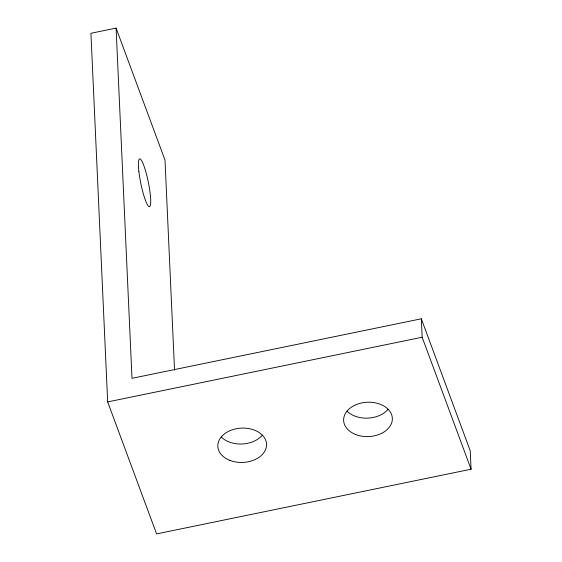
<?xml version="1.0" encoding="UTF-8"?>
<svg xmlns="http://www.w3.org/2000/svg" width="562" height="562" viewBox="0 0 562 562"><rect width="100%" height="100%" fill="white"/><g stroke="black" fill="none" stroke-linecap="round" stroke-linejoin="round"><path stroke-width="0.84" d="M116.088 28.1L90.932 33.277L107.672 401.921L156.587 533.9L471.068 469.214L470.232 450.78L421.317 318.802L131.993 378.317L116.088 28.1L165.003 160.079L174.543 370.203M107.672 401.921L422.153 337.235L421.317 318.802M422.153 337.235L471.068 469.214M262.363 435.072A24.377 17.176 -2.6 0 1 221.287 437.039M388.152 409.199A24.377 17.176 -2.6 0 1 347.077 411.166M355.634 434.496A24.377 17.176 -2.6 0 0 392.353 418.978A24.377 17.176 -2.6 0 0 355.978 404.717A24.377 17.176 -2.6 0 0 355.634 434.496M138.87 171.333A24.377 3.801 78.4 0 0 149.457 206.675A24.377 3.801 78.4 0 0 145.403 170.37A24.377 3.801 78.4 0 0 138.87 171.333M229.844 460.369A24.377 17.176 -2.6 0 0 266.564 444.858A24.377 17.176 -2.6 0 0 230.188 430.59A24.377 17.176 -2.6 0 0 229.844 460.369"/></g></svg>
